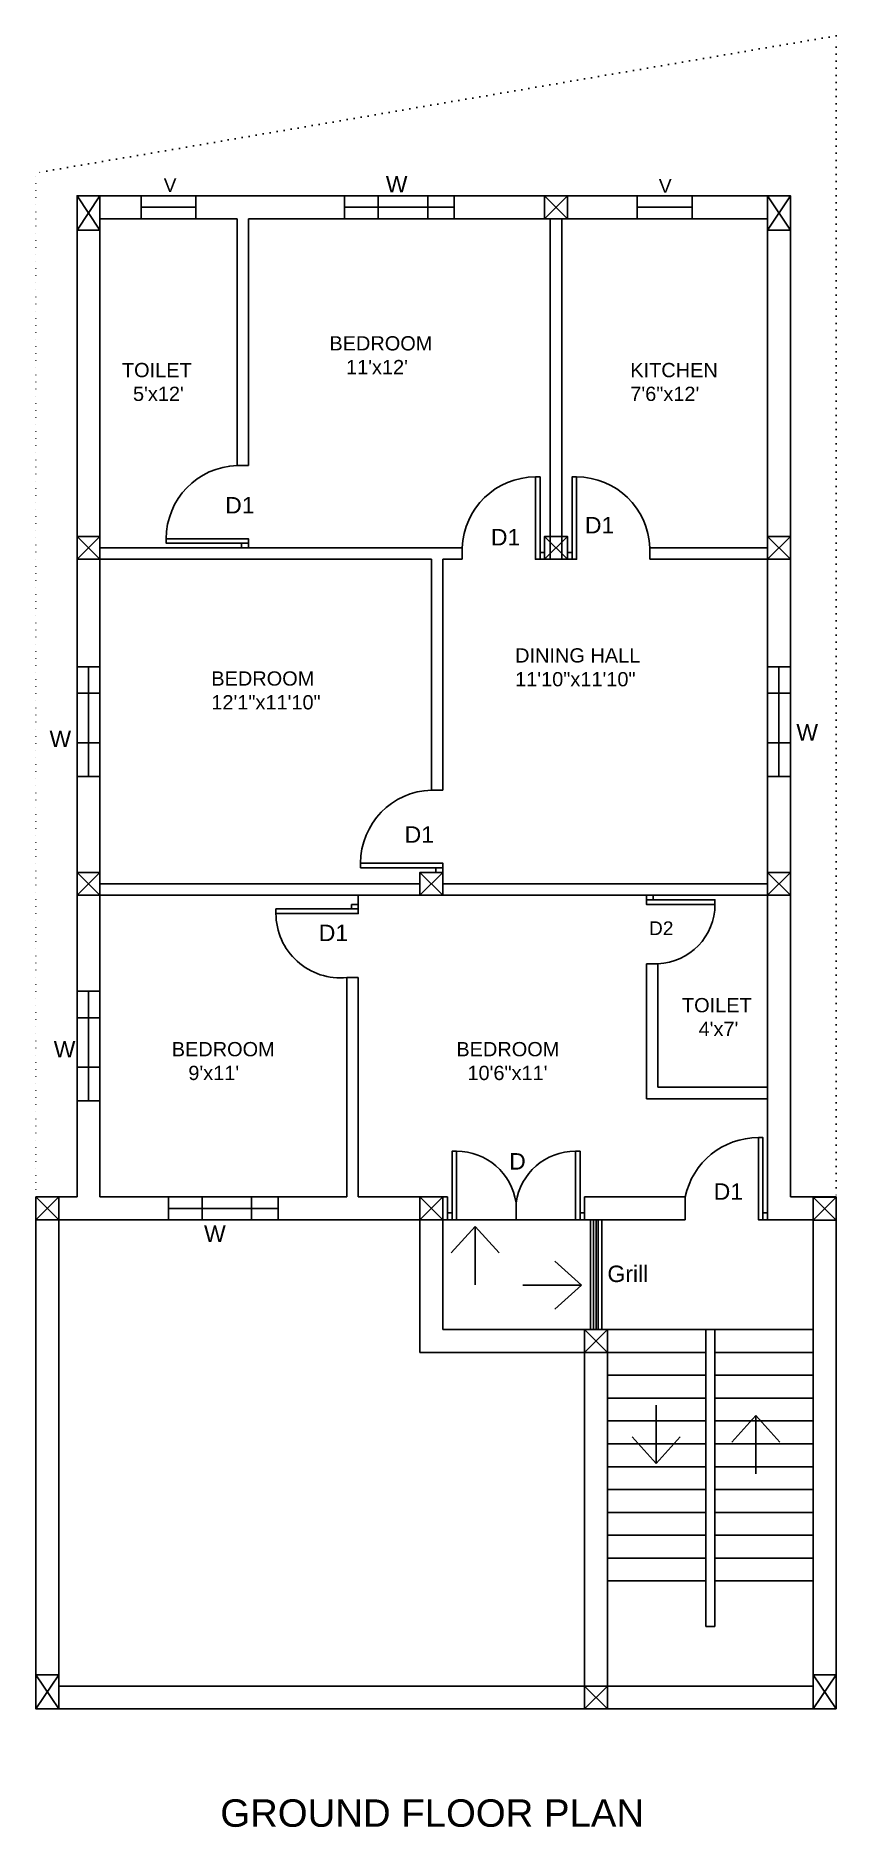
# Model space of a CAD drawing. Header units: inches. Extents: x 1052 to 1402, y 707 to 1490.
import ezdxf

# ---------------------------------------------------------------- set-up
doc = ezdxf.new("R2010")
doc.units = ezdxf.units.IN
doc.linetypes.add('ACAD_ISO07W100', pattern=[3, 0, -3])
for name, color, linetype in [('ChainGrill', 91, 'Continuous'), ('Column', 1, 'Continuous'), ('D', 221, 'Continuous'), ('D1', 50, 'Continuous'), ('D2', 130, 'Continuous'), ('V', 230, 'Continuous'), ('W', 30, 'Continuous')]:
    doc.layers.add(name, color=color, linetype=linetype)
doc.styles.get("Standard").update_dxf_attribs({"font": 'arial.ttf'})
doc.linetypes.add('ZIGZAG', pattern='A,0.0001,-0.2,[131,ltypeshp.shx,S=0.2,R=0,X=-0.2,Y=0],-0.4,[131,ltypeshp.shx,S=0.2,R=180,X=0.2,Y=0],-0.2', length=0.8001)

msp = doc.modelspace()

# ---------------------------------------------------------------- linework, layer by layer
at = {"linetype": 'ACAD_ISO07W100'}
for p, q in [((1402.46, 1490.49), (1052.46, 1430.49)), ((1402.46, 1420.49), (1402.46, 1490.49)), ((1052.46, 982.49), (1052.46, 1430.49)), ((1402.46, 1420.49), (1402.46, 982.49))]:
    msp.add_line(p, q, dxfattribs=at)
for p, q in [((1070.46, 1420.49), (1382.46, 1420.49)), ((1070.46, 982.49), (1070.46, 1420.49)), ((1382.46, 1420.49), (1382.46, 982.49)), ((1080.46, 1410.49), (1140.46, 1410.49)), ((1080.46, 1266.49), (1080.46, 1410.49)), ((1140.46, 1302.49), (1140.46, 1410.49)), ((1145.46, 1410.49), (1277.46, 1410.49)), ((1145.46, 1302.49), (1145.46, 1410.49)), ((1277.46, 1261.49), (1277.46, 1410.49)), ((1282.46, 1410.49), (1277.46, 1410.49)), ((1282.46, 1410.49), (1372.46, 1410.49)), ((1282.46, 1261.49), (1282.46, 1410.49)), ((1372.46, 1410.49), (1372.46, 1266.49)), ((1140.46, 1302.49), (1145.46, 1302.49)), ((1145.46, 1266.49), (1145.46, 1270.49)), ((1080.46, 1266.49), (1142.46, 1266.49)), ((1145.46, 1266.49), (1238.96, 1266.49)), ((1238.96, 1266.49), (1238.96, 1261.49)), ((1320.96, 1266.49), (1372.46, 1266.49)), ((1320.96, 1266.49), (1320.96, 1261.49)), ((1080.46, 1261.49), (1225.46, 1261.49)), ((1080.46, 1119.49), (1080.46, 1261.49)), ((1225.46, 1160.49), (1225.46, 1261.49)), ((1230.46, 1261.49), (1238.96, 1261.49)), ((1230.46, 1160.49), (1230.46, 1261.49)), ((1277.46, 1261.49), (1282.46, 1261.49)), ((1320.96, 1261.49), (1372.46, 1261.49)), ((1372.46, 1261.49), (1372.46, 1119.49)), ((1225.46, 1160.49), (1230.46, 1160.49)), ((1230.46, 1119.49), (1230.46, 1123.49)), ((1080.46, 1119.49), (1220.46, 1119.49)), ((1080.46, 1114.49), (1193.46, 1114.49)), ((1080.46, 982.49), (1080.46, 1114.49)), ((1193.46, 1114.49), (1319.46, 1114.49)), ((1193.46, 1106.49), (1193.46, 1114.49)), ((1193.46, 1114.49), (1193.46, 1110.49)), ((1230.46, 1119.49), (1372.46, 1119.49)), ((1319.46, 1114.49), (1319.46, 1110.49)), ((1322.46, 1114.49), (1372.46, 1114.49)), ((1372.46, 1114.49), (1372.46, 972.49)), ((1193.46, 1110.49), (1190.46, 1110.49)), ((1319.46, 1084.49), (1319.46, 1025.49)), ((1324.46, 1084.49), (1319.46, 1084.49)), ((1324.46, 1084.49), (1324.46, 1030.49)), ((1188.46, 982.49), (1188.46, 1078.49)), ((1188.46, 1078.49), (1193.46, 1078.49)), ((1193.46, 982.49), (1193.46, 1078.49)), ((1324.46, 1030.49), (1372.46, 1030.49)), ((1319.46, 1025.49), (1372.46, 1025.49)), ((1070.46, 982.49), (1052.46, 982.49)), ((1052.46, 982.49), (1052.46, 758.49)), ((1080.46, 982.49), (1188.46, 982.49)), ((1220.46, 982.49), (1193.46, 982.49)), ((1232.46, 982.49), (1230.46, 982.49)), ((1232.46, 972.49), (1232.46, 982.49)), ((1292.46, 982.49), (1336.46, 982.49)), ((1292.46, 982.49), (1292.46, 972.49)), ((1336.46, 982.49), (1336.46, 972.49)), ((1402.46, 982.49), (1382.46, 982.49)), ((1402.46, 982.49), (1402.46, 758.49)), ((1070.46, 972.49), (1062.46, 972.49)), ((1062.46, 972.49), (1062.46, 768.49)), ((1070.46, 972.49), (1215.46, 972.49)), ((1215.46, 972.49), (1236.46, 972.49)), ((1220.46, 972.49), (1220.46, 914.49)), ((1230.46, 972.49), (1230.46, 924.49)), ((1271.46, 972.49), (1294.96, 972.49)), ((1299.96, 972.49), (1336.46, 972.49)), ((1368.46, 972.49), (1382.46, 972.49)), ((1392.46, 972.49), (1382.46, 972.49)), ((1392.46, 972.49), (1392.46, 768.49)), ((1392.46, 972.49), (1392.46, 924.49)), ((1244.61, 969.62), (1234.12, 958)), ((1244.61, 969.62), (1244.61, 944.07)), ((1244.61, 969.62), (1255.1, 958)), ((1291.05, 943.87), (1279.43, 954.36)), ((1291.05, 943.87), (1265.5, 943.87)), ((1291.05, 943.87), (1279.43, 933.37)), ((1294.96, 924.49), (1230.46, 924.49)), ((1349.46, 924.49), (1299.96, 924.49)), ((1302.46, 924.49), (1302.46, 768.49)), ((1345.46, 814.49), (1345.46, 924.49)), ((1392.46, 924.49), (1349.46, 924.49)), ((1349.46, 814.49), (1349.46, 924.49)), ((1292.46, 914.49), (1220.46, 914.49)), ((1292.46, 914.49), (1292.46, 768.49)), ((1345.46, 914.49), (1302.46, 914.49)), ((1345.46, 914.49), (1302.46, 914.49)), ((1392.46, 914.49), (1349.46, 914.49)), ((1392.46, 914.49), (1349.46, 914.49)), ((1345.46, 904.49), (1302.46, 904.49)), ((1392.46, 904.49), (1349.46, 904.49)), ((1345.46, 894.49), (1302.46, 894.49)), ((1392.46, 894.49), (1349.46, 894.49)), ((1323.7, 865.91), (1323.7, 891.46)), ((1367.4, 886.89), (1356.9, 875.26)), ((1367.4, 886.89), (1367.4, 861.34)), ((1367.4, 886.89), (1377.89, 875.26)), ((1345.46, 884.49), (1302.46, 884.49)), ((1392.46, 884.49), (1349.46, 884.49)), ((1345.46, 874.49), (1302.46, 874.49)), ((1323.7, 865.91), (1313.21, 877.54)), ((1323.7, 865.91), (1334.19, 877.54)), ((1392.46, 874.49), (1349.46, 874.49)), ((1345.46, 864.49), (1302.46, 864.49)), ((1392.46, 864.49), (1349.46, 864.49)), ((1345.46, 854.49), (1302.46, 854.49)), ((1392.46, 854.49), (1349.46, 854.49)), ((1345.46, 844.49), (1302.46, 844.49)), ((1392.46, 844.49), (1349.46, 844.49)), ((1345.46, 834.49), (1302.46, 834.49)), ((1392.46, 834.49), (1349.46, 834.49)), ((1345.46, 824.49), (1302.46, 824.49)), ((1392.46, 824.49), (1349.46, 824.49)), ((1345.46, 814.49), (1302.46, 814.49)), ((1345.46, 794.59), (1345.46, 814.49)), ((1392.46, 814.49), (1349.46, 814.49)), ((1349.46, 814.49), (1349.46, 794.59)), ((1349.46, 794.59), (1345.46, 794.59)), ((1052.46, 758.49), (1052.46, 768.49)), ((1392.46, 768.49), (1062.46, 768.49)), ((1402.46, 758.49), (1052.46, 758.49))]:
    msp.add_line(p, q)
at = {"layer": 'ChainGrill'}
for p, q in [((1299.96, 972.49), (1294.96, 972.49)), ((1294.96, 972.49), (1294.96, 924.49)), ((1296.32, 972.49), (1296.32, 924.49)), ((1298.42, 972.49), (1298.42, 924.49)), ((1299.96, 972.49), (1299.96, 924.49)), ((1299.96, 924.49), (1294.96, 924.49))]:
    msp.add_line(p, q, dxfattribs=at)
at = {"layer": 'ChainGrill', "linetype": 'ZIGZAG', "ltscale": 5}
msp.add_line((1297.46, 972.49), (1297.46, 924.49), dxfattribs=at)
at = {"layer": 'Column', "color": 1}
for p, q in [((1070.46, 1420.49), (1080.46, 1405.49)), ((1080.46, 1420.49), (1070.46, 1405.49)), ((1274.96, 1420.49), (1284.96, 1410.49)), ((1284.96, 1420.49), (1274.96, 1410.49)), ((1372.46, 1420.49), (1382.46, 1405.49)), ((1382.46, 1420.49), (1372.46, 1405.49)), ((1070.46, 1271.49), (1080.46, 1261.49)), ((1080.46, 1271.49), (1070.46, 1261.49)), ((1274.96, 1271.49), (1284.96, 1261.49)), ((1284.96, 1271.49), (1274.96, 1261.49)), ((1372.46, 1271.49), (1382.46, 1261.49)), ((1382.46, 1271.49), (1372.46, 1261.49)), ((1070.46, 1124.49), (1080.46, 1114.49)), ((1080.46, 1124.49), (1070.46, 1114.49)), ((1220.46, 1124.49), (1230.46, 1114.49)), ((1230.46, 1124.49), (1220.46, 1114.49)), ((1372.46, 1124.49), (1382.46, 1114.49)), ((1382.46, 1124.49), (1372.46, 1114.49)), ((1052.46, 982.49), (1062.46, 972.49)), ((1062.46, 982.49), (1052.46, 972.49)), ((1220.46, 982.49), (1230.46, 972.49)), ((1230.46, 982.49), (1220.46, 972.49)), ((1392.46, 982.39), (1402.46, 972.39)), ((1402.46, 982.39), (1392.46, 972.39)), ((1292.46, 924.49), (1302.46, 914.49)), ((1302.46, 924.49), (1292.46, 914.49)), ((1052.46, 773.49), (1062.46, 758.49)), ((1062.46, 773.49), (1052.46, 758.49)), ((1292.46, 768.49), (1302.46, 758.49)), ((1302.46, 768.49), (1292.46, 758.49)), ((1392.46, 773.49), (1402.46, 758.49)), ((1402.46, 773.49), (1392.46, 758.49))]:
    msp.add_line(p, q, dxfattribs=at)
for points in [[(1080.46, 1405.49), (1070.46, 1405.49), (1070.46, 1420.49), (1080.46, 1420.49)], [(1274.96, 1410.49), (1284.96, 1410.49), (1284.96, 1420.49), (1274.96, 1420.49)], [(1382.46, 1405.49), (1372.46, 1405.49), (1372.46, 1420.49), (1382.46, 1420.49)], [(1070.46, 1261.49), (1080.46, 1261.49), (1080.46, 1271.49), (1070.46, 1271.49)], [(1274.96, 1261.49), (1284.96, 1261.49), (1284.96, 1271.49), (1274.96, 1271.49)], [(1372.46, 1261.49), (1382.46, 1261.49), (1382.46, 1271.49), (1372.46, 1271.49)], [(1070.46, 1114.49), (1080.46, 1114.49), (1080.46, 1124.49), (1070.46, 1124.49)], [(1220.46, 1114.49), (1230.46, 1114.49), (1230.46, 1124.49), (1220.46, 1124.49)], [(1372.46, 1114.49), (1382.46, 1114.49), (1382.46, 1124.49), (1372.46, 1124.49)], [(1052.46, 972.49), (1062.46, 972.49), (1062.46, 982.49), (1052.46, 982.49)], [(1220.46, 972.49), (1230.46, 972.49), (1230.46, 982.49), (1220.46, 982.49)], [(1392.46, 972.39), (1402.46, 972.39), (1402.46, 982.39), (1392.46, 982.39)], [(1292.46, 914.49), (1302.46, 914.49), (1302.46, 924.49), (1292.46, 924.49)], [(1062.46, 758.49), (1052.46, 758.49), (1052.46, 773.49), (1062.46, 773.49)], [(1292.46, 758.49), (1302.46, 758.49), (1302.46, 768.49), (1292.46, 768.49)], [(1402.46, 758.49), (1392.46, 758.49), (1392.46, 773.49), (1402.46, 773.49)]]:
    msp.add_lwpolyline(points, close=True, dxfattribs=at)
at = {"layer": 'D'}
for p, q in [((1262.46, 972.49), (1262.46, 979.95)), ((1236.46, 972.49), (1288.46, 972.49))]:
    msp.add_line(p, q, dxfattribs=at)
for points in [[(1234.46, 972.49), (1236.46, 972.49), (1236.46, 1002.49), (1234.46, 1002.49)], [(1290.46, 972.49), (1288.46, 972.49), (1288.46, 1002.49), (1290.46, 1002.49)]]:
    msp.add_lwpolyline(points, close=True, dxfattribs=at)
for points in [[(1234.46, 972.49), (1232.46, 972.49), (1232.46, 975.49), (1234.46, 975.49)], [(1290.46, 972.49), (1292.46, 972.49), (1292.46, 975.49), (1290.46, 975.49)]]:
    msp.add_lwpolyline(points, dxfattribs=at)
for centre, start, end in [((1236.46, 976.22), 8.17123, 90), ((1288.46, 976.22), 90, 171.82877)]:
    msp.add_arc(centre, 26.27, start, end, dxfattribs=at)
at = {"layer": 'D1'}
for p, q in [((1142.46, 1266.49), (1142.46, 1268.49)), ((1145.46, 1266.49), (1142.46, 1266.49)), ((1145.46, 1268.49), (1145.46, 1266.49)), ((1274.96, 1264.49), (1272.96, 1264.49)), ((1274.96, 1261.49), (1274.96, 1264.49)), ((1284.96, 1261.49), (1284.96, 1264.49)), ((1284.96, 1264.49), (1286.96, 1264.49)), ((1272.96, 1261.49), (1274.96, 1261.49)), ((1286.96, 1261.49), (1284.96, 1261.49)), ((1227.46, 1124.49), (1227.46, 1126.49)), ((1230.46, 1124.49), (1227.46, 1124.49)), ((1230.46, 1126.49), (1230.46, 1124.49)), ((1193.46, 1110.49), (1190.46, 1110.49)), ((1190.46, 1110.49), (1190.46, 1108.49)), ((1193.46, 1108.49), (1193.46, 1110.49)), ((1372.46, 975.49), (1370.46, 975.49)), ((1370.46, 972.49), (1372.46, 972.49)), ((1372.46, 972.49), (1372.46, 975.49))]:
    msp.add_line(p, q, dxfattribs=at)
for points in [[(1272.96, 1261.49), (1270.96, 1261.49), (1270.96, 1297.49), (1272.96, 1297.49)], [(1286.96, 1261.49), (1288.96, 1261.49), (1288.96, 1297.49), (1286.96, 1297.49)], [(1145.46, 1268.49), (1145.46, 1270.49), (1109.46, 1270.49), (1109.46, 1268.49)], [(1230.46, 1126.49), (1230.46, 1128.49), (1194.46, 1128.49), (1194.46, 1126.49)], [(1193.46, 1108.49), (1193.46, 1106.49), (1157.46, 1106.49), (1157.46, 1108.49)], [(1370.46, 972.49), (1368.46, 972.49), (1368.46, 1008.49), (1370.46, 1008.49)]]:
    msp.add_lwpolyline(points, close=True, dxfattribs=at)
for centre, radius, start, end in [((1141.48, 1270.49), 32.02, 91.81876, 180), ((1270.96, 1265.47), 32.02, 90, 178.18124), ((1288.96, 1265.47), 32.02, 1.81876, 90), ((1226.48, 1128.49), 32.02, 91.81876, 180), ((1185.61, 1106.49), 28.15, 180, 275.82168), ((1368.46, 975.79), 32.69, 90, 168.18772)]:
    msp.add_arc(centre, radius, start, end, dxfattribs=at)
at = {"layer": 'D2'}
msp.add_lwpolyline([(1319.46, 1112.49), (1319.46, 1114.49), (1322.46, 1114.49), (1322.46, 1112.49)], dxfattribs=at)
msp.add_lwpolyline([(1319.46, 1112.49), (1319.46, 1110.49), (1349.46, 1110.49), (1349.46, 1112.49)], close=True, dxfattribs=at)
msp.add_arc((1323.44, 1110.49), 26.02, 272.24661, 0, dxfattribs=at)
at = {"layer": 'V'}
for p, q in [((1122.46, 1415.49), (1098.46, 1415.49)), ((1339.46, 1415.49), (1315.46, 1415.49))]:
    msp.add_line(p, q, dxfattribs=at)
for points in [[(1098.46, 1410.49), (1122.46, 1410.49), (1122.46, 1420.49), (1098.46, 1420.49)], [(1315.46, 1410.49), (1339.46, 1410.49), (1339.46, 1420.49), (1315.46, 1420.49)]]:
    msp.add_lwpolyline(points, close=True, dxfattribs=at)
at = {"layer": 'W'}
for p, q in [((1202.21, 1420.49), (1202.21, 1410.49)), ((1223.82, 1420.49), (1223.82, 1410.49)), ((1187.46, 1415.49), (1235.46, 1415.49)), ((1075.46, 1166.49), (1075.46, 1214.49)), ((1377.46, 1166.49), (1377.46, 1214.49)), ((1070.46, 1202.85), (1080.46, 1202.85)), ((1372.46, 1202.85), (1382.46, 1202.85)), ((1070.46, 1181.24), (1080.46, 1181.24)), ((1372.46, 1181.24), (1382.46, 1181.24)), ((1075.46, 1024.49), (1075.46, 1072.49)), ((1070.46, 1060.85), (1080.46, 1060.85)), ((1070.46, 1039.24), (1080.46, 1039.24)), ((1125.21, 982.49), (1125.21, 972.49)), ((1146.82, 982.49), (1146.82, 972.49)), ((1110.46, 977.49), (1158.46, 977.49))]:
    msp.add_line(p, q, dxfattribs=at)
for points in [[(1187.46, 1410.49), (1235.46, 1410.49), (1235.46, 1420.49), (1187.46, 1420.49)], [(1080.46, 1166.49), (1080.46, 1214.49), (1070.46, 1214.49), (1070.46, 1166.49)], [(1382.46, 1166.49), (1382.46, 1214.49), (1372.46, 1214.49), (1372.46, 1166.49)], [(1080.46, 1024.49), (1080.46, 1072.49), (1070.46, 1072.49), (1070.46, 1024.49)], [(1110.46, 972.49), (1158.46, 972.49), (1158.46, 982.49), (1110.46, 982.49)]]:
    msp.add_lwpolyline(points, close=True, dxfattribs=at)

# ---------------------------------------------------------------- texts
at = {"attachment_point": 1}
for s, width, gutter_width, insert, char_height in [("BEDROOM\\P   11'x12'", 497.3214, 31.2, (1180.84, 1359.08), 6.24), ("TOILET\\P  5'x12'", 497.3214, 31.2, (1090.1, 1347.38), 6.24), ('KITCHEN\\P7\'6"x12\'', 497.3214, 31.2, (1312.44, 1347.38), 6.24), ('DINING HALL\\P11\'10"x11\'10"', 497.3214, 31.2, (1262.07, 1222.54), 6.24), ('BEDROOM\\P12\'1"x11\'10"', 497.3214, 31.2, (1129.2, 1212.44), 6.24), ("TOILET\\P   4'x7'", 497.3214, 31.2, (1335.03, 1069.53), 6.24), ("BEDROOM\\P   9'x11'", 497.3214, 31.2, (1111.89, 1050.28), 6.24), ('BEDROOM\\P  10\'6"x11\'', 497.3214, 31.2, (1236.37, 1050.28), 6.24), ('GROUND FLOOR PLAN', 956.3873, 60, (1133.13, 718.95), 12)]:
    msp.add_mtext_dynamic_manual_height_columns(s, width=width, gutter_width=gutter_width, heights=[0], dxfattribs=dict(at, insert=insert, char_height=char_height))
at = {"layer": 'ChainGrill', "insert": (1302.42, 952.47), "char_height": 7.2, "attachment_point": 1}
msp.add_mtext_dynamic_manual_height_columns('Grill', width=573.8324, gutter_width=36, heights=[0], dxfattribs=at)
at = {"layer": 'D', "insert": (1259.45, 1001.68), "char_height": 7.2, "attachment_point": 1}
msp.add_mtext_dynamic_manual_height_columns('D', width=573.8324, gutter_width=36, heights=[0], dxfattribs=at)
at = {"layer": 'D1', "char_height": 7.2, "attachment_point": 1}
for width, gutter_width, insert in [(956.3873, 60, (1135.25, 1288.71)), (956.3873, 60, (1292.57, 1280)), (956.3873, 60, (1251.46, 1274.74)), (956.3873, 60, (1213.73, 1144.67)), (956.3873, 60, (1176.19, 1101.62)), (573.8324, 36, (1348.9, 988.46))]:
    msp.add_mtext_dynamic_manual_height_columns('D1', width=width, gutter_width=gutter_width, heights=[0], dxfattribs=dict(at, insert=insert))
at = {"layer": 'D2', "insert": (1320.59, 1103.06), "char_height": 6, "attachment_point": 1}
msp.add_mtext_dynamic_manual_height_columns('D2', width=478.1936, gutter_width=30, heights=[0], dxfattribs=at)
at = {"layer": 'V', "char_height": 6, "attachment_point": 1}
for insert in [(1108.38, 1428.17), (1324.92, 1427.81)]:
    msp.add_mtext_dynamic_manual_height_columns('V', width=478.1936, gutter_width=30, heights=[0], dxfattribs=dict(at, insert=insert))
at = {"layer": 'W', "char_height": 7.2, "attachment_point": 1}
for insert in [(1205.5, 1429.18), (1058.42, 1186.55), (1385.05, 1189.38), (1060.28, 1050.73), (1126.02, 970.01)]:
    msp.add_mtext_dynamic_manual_height_columns('W', width=573.8324, gutter_width=36, heights=[0], dxfattribs=dict(at, insert=insert))

doc.saveas('drawing.dxf')
